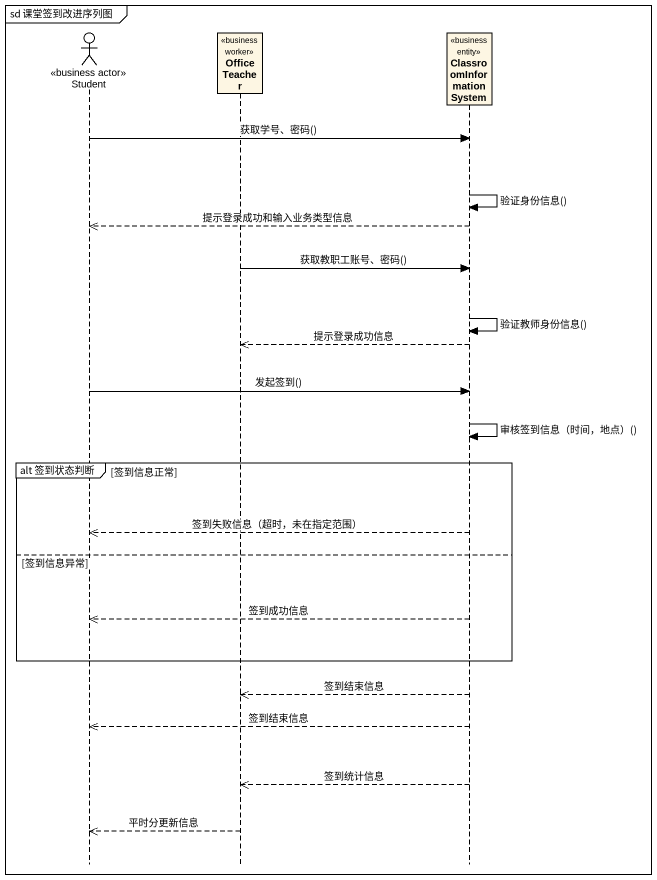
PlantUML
@startuml
mainframe sd 课堂签到改进序列图
hide footbox
actor Student <<business actor>>
participant OfficeTeacher <<business worker>>
participant ClassroomInformationSystem <<business entity>>

Student -> ClassroomInformationSystem : 获取学号、密码()
ClassroomInformationSystem -> ClassroomInformationSystem : 验证身份信息()
ClassroomInformationSystem -->> Student : 提示登录成功和输入业务类型信息
OfficeTeacher -> ClassroomInformationSystem : 获取教职工账号、密码()
ClassroomInformationSystem -> ClassroomInformationSystem : 验证教师身份信息()
ClassroomInformationSystem -->> OfficeTeacher : 提示登录成功信息
Student -> ClassroomInformationSystem : 发起签到()
ClassroomInformationSystem -> ClassroomInformationSystem : 审核签到信息（时间，地点）()
group alt 签到状态判断 [签到信息正常]
  ClassroomInformationSystem -->> Student : 签到失败信息（超时，未在指定范围）
else 签到信息异常
  ClassroomInformationSystem -->> Student : 签到成功信息
end
ClassroomInformationSystem -->> OfficeTeacher : 签到结束信息
ClassroomInformationSystem -->> Student : 签到结束信息
ClassroomInformationSystem -->> OfficeTeacher : 签到统计信息
OfficeTeacher -->> Student : 平时分更新信息
@enduml
